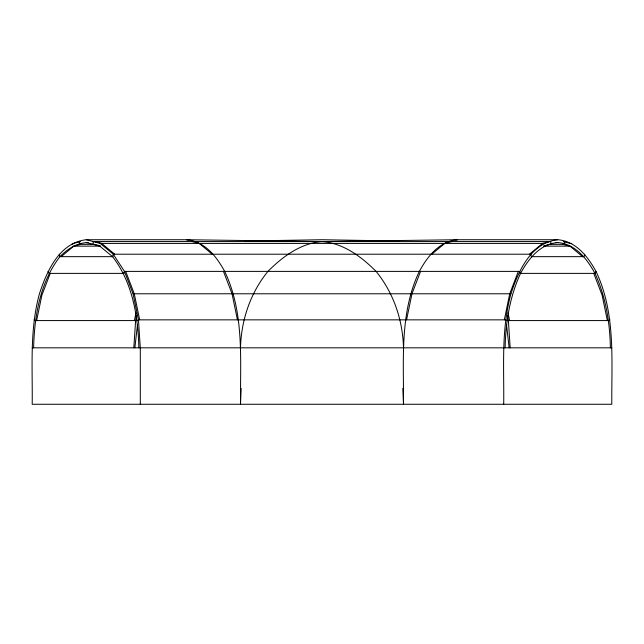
<?xml version="1.0" encoding="UTF-8"?>
<svg xmlns="http://www.w3.org/2000/svg" width="644" height="644" viewBox="0 0 644 644"><rect width="100%" height="100%" fill="white"/><g stroke="black" fill="none" stroke-linecap="round" stroke-linejoin="round"><path stroke-width="0.97" d="M241.186 388.429L240.502 404.271C240.196 359.803 244.47 312.791 224.676 271.39C216.521 256.505 204.703 241.21 186.454 239.729L86.248 239.729C59.304 242.764 46.907 271.084 39.437 293.777C29.527 329.776 32.667 367.394 32.2 404.271L611.8 404.271C611.494 359.803 615.769 312.791 595.974 271.39C587.819 256.505 575.994 241.21 557.752 239.729L457.546 239.729L322 241.572L186.454 239.729L188.418 239.866M33.609 347.824C34.462 315.979 39.96 282.491 59.932 256.658C67.636 248.834 76.934 242.699 88.252 242.555M93.058 244.35L93.243 241.572L550.757 241.572L550.942 244.35M133.823 347.824L135.618 320.575L136.625 315.697M402.814 388.429L403.498 404.271C403.804 359.803 399.53 312.791 419.325 271.39C427.479 256.505 439.297 241.21 457.546 239.729L455.582 239.866M505.121 347.824C505.637 322.298 509.75 296.699 520.537 273.386C528.474 258.888 539.986 243.996 557.752 242.555C575.519 243.996 587.03 258.888 594.976 273.386C605.763 296.699 609.868 322.298 610.391 347.824M134.854 347.824L137.518 324.471M240.502 347.824C241.25 320.076 250.323 293.02 267.92 271.39C282.579 256.706 300.627 243.182 322 241.572C343.373 243.182 361.421 256.706 376.08 271.39C393.677 293.02 402.75 320.076 403.498 347.824M36.628 320.575L41.884 295.185L50.248 273.386M134.395 320.575L136.013 312.767M406.557 319.851L411.959 293.777L420.548 271.39M504.324 319.851L509.726 293.777L518.315 271.39M557.752 239.729C530.809 242.764 518.42 271.084 510.95 293.777C501.04 329.776 504.171 367.394 503.705 404.271M138.879 347.824C138.033 315.979 132.527 282.491 112.563 256.658L113.272 254.211L100.239 243.416L86.248 239.729M584.776 254.211L584.068 256.658L531.34 256.658M123.463 273.386L124.461 271.39L113.272 254.211L530.728 254.211L531.437 256.658M595.974 271.39L594.976 273.386L519.925 273.386M71.943 244.688L73.48 243.416L72.257 243.416M61.148 256.658L73.843 246.137L80.653 244.35M431.746 254.211L444.779 243.416L451.774 241.572M529.505 254.211L542.546 243.416L549.541 241.572M137.092 320.575L138.452 319.851L505.548 319.851L506.909 320.575M609.957 319.851L608.596 320.575L506.82 320.575M74.358 243.182L80.476 241.572L79.252 241.572L79.437 244.35L93.63 244.35M543.882 245.887L549.718 244.35M244.937 241.041L322 239.729L399.063 241.041M555.748 242.555L557.752 242.555M100.239 243.416L199.221 243.416L212.254 254.211M200.445 243.416L543.761 243.416M570.286 243.416L571.743 243.416M550.04 244.35L564.563 244.35L564.748 241.572L563.291 241.572L569.417 243.182M73.843 246.137L99.78 246.137L112.563 256.658M543.778 246.137L569.924 246.137L582.619 256.658M113.03 256.658L59.932 256.658L59.224 254.211M124.075 273.386L49.025 273.386L48.026 271.39M520.537 273.386L519.539 271.39L124.461 271.39L133.05 293.777L510.95 293.777M137.18 320.575L35.404 320.575L34.043 319.851M32.2 347.824L611.8 347.824M563.114 244.35L569.924 246.137M192.226 241.572L199.221 243.416M94.692 241.572L101.688 243.416L114.721 254.211M94.515 244.35L100.351 245.887M86.248 242.555L99.868 246.137M593.752 273.386L602.116 295.185L607.373 320.575M223.452 271.39L232.041 293.777L237.443 319.851M125.685 271.39L134.274 293.777L139.676 319.851M507.987 312.767L509.605 320.575M507.375 315.697L508.382 320.575L510.177 347.824M133.05 293.777L138.452 319.851L140.295 347.824L140.295 404.271M506.482 324.471L509.146 347.824"/></g></svg>
